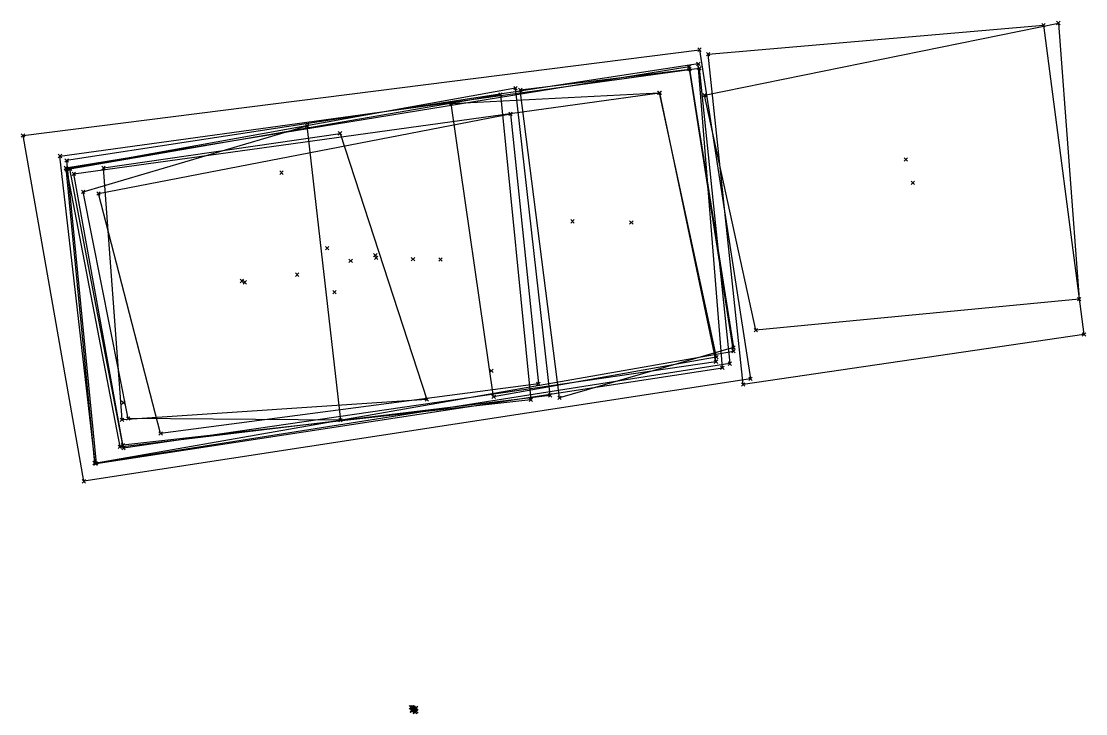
# Model space of a CAD drawing. Header units: metres. Extents: x 2344 to 2406, y 21857 to 22000.
# Drawn here: x 2344.25 to 2350.43, y 21916.09 to 21920.11 of the extents above; entities that cross this region are included whole.
import ezdxf

# ---------------------------------------------------------------- set-up
doc = ezdxf.new("R2010")
doc.units = ezdxf.units.M
doc.header["$MEASUREMENT"] = 0
doc.header["$PDMODE"] = 3
doc.header["$PDSIZE"] = 0.01
for name, color, linetype in [('TR LL BB 600', 6, 'Continuous'), ('TR LL BB 601', 6, 'Continuous'), ('TR LL BB 602', 6, 'Continuous'), ('TR LL BB 603', 6, 'Continuous'), ('TR LL BB 605', 6, 'Continuous'), ('TR LL BB 606', 6, 'Continuous'), ('TR LL BB 607', 6, 'Continuous'), ('TR LL BB 608', 6, 'Continuous'), ('TR LL BB 609', 6, 'Continuous'), ('TR LL DATUM', 6, 'Continuous'), ('TR LL FIND 600', 6, 'Continuous'), ('TR LL FIND 601', 6, 'Continuous'), ('TR LL TB 605', 6, 'Continuous'), ('TR LL TB 606', 6, 'Continuous'), ('TR LL TB 608', 6, 'Continuous'), ('TR LL TB 609', 6, 'Continuous'), ('TR LL TB 611', 6, 'Continuous')]:
    doc.layers.add(name, color=color, linetype=linetype)
doc.layers.get('0').off()

# ---------------------------------------------------------------- blocks, each defined once
blk = doc.blocks.new('POINTNAMEBLOCK')
blk.add_point((0, 0))
at = {"flags": 1}
for tag, p, height in [('POINT_NUMBER', (0, 0), 5), ('ELEVATION', (0, -0.02), 0.01), ('DESCRIPTION', (0, -0.04), 0.01)]:
    blk.add_attdef(tag, p, '', height=height, dxfattribs=at)

msp = doc.modelspace()

# ---------------------------------------------------------------- linework, layer by layer
at = {"layer": 'TR LL BB 600', "linetype": 'Continuous', "elevation": 1181.3982}
msp.add_lwpolyline([(2348.4804, 21918.0362), (2344.6091, 21917.4408), (2344.2556, 21919.4485), (2348.184, 21919.9472)], close=True, dxfattribs=at)
at = {"layer": 'TR LL BB 601', "linetype": 'Continuous', "elevation": 1181.5805}
msp.add_lwpolyline([(2344.6748, 21917.545), (2344.4701, 21919.3298), (2348.1832, 21919.8397), (2348.361, 21918.124)], close=True, dxfattribs=at)
at = {"layer": 'TR LL BB 602', "linetype": 'Continuous', "elevation": 1181.5781}
msp.add_lwpolyline([(2344.6796, 21917.5444), (2348.3172, 21918.1002), (2348.1776, 21919.865), (2344.5089, 21919.3044)], close=True, dxfattribs=at)
at = {"layer": 'TR LL BB 603', "linetype": 'Continuous', "elevation": 1181.5736}
msp.add_lwpolyline([(2344.6715, 21917.5468), (2348.3816, 21918.1966), (2348.1242, 21919.8472), (2344.5046, 21919.2602)], close=True, dxfattribs=at)
at = {"layer": 'TR LL BB 605', "linetype": 'Continuous', "elevation": 1181.0739}
msp.add_lwpolyline([(2347.2055, 21917.914), (2344.8354, 21917.6499), (2344.5283, 21919.2549), (2347.0291, 21919.687)], close=True, dxfattribs=at)
at = {"layer": 'TR LL BB 606', "linetype": 'Continuous', "elevation": 1181.0439}
msp.add_lwpolyline([(2346.9889, 21917.9314), (2346.7423, 21919.6344), (2347.9511, 21919.6968), (2348.282, 21918.1617)], close=True, dxfattribs=at)
at = {"layer": 'TR LL BB 607', "linetype": 'Continuous', "elevation": 1181.028}
msp.add_lwpolyline([(2347.2485, 21918.0069), (2345.055, 21917.7188), (2344.6936, 21919.1125), (2347.0862, 21919.5745)], close=True, dxfattribs=at)
at = {"layer": 'TR LL BB 608', "linetype": 'Continuous', "elevation": 1180.9562}
msp.add_lwpolyline([(2344.8305, 21917.7983), (2344.7234, 21919.2603), (2346.0967, 21919.4614), (2346.6007, 21917.916)], close=True, dxfattribs=at)
at = {"layer": 'TR LL BB 609', "linetype": 'Continuous', "elevation": 1181.0517}
msp.add_lwpolyline([(2348.5114, 21918.3191), (2348.2132, 21919.6834), (2350.2687, 21920.1023), (2350.3893, 21918.4979)], close=True, dxfattribs=at)
at = {"layer": 'TR LL TB 605', "linetype": 'Continuous', "elevation": 1181.1102}
msp.add_lwpolyline([(2344.8174, 21917.6408), (2347.3175, 21917.94), (2347.1163, 21919.7244), (2344.5085, 21919.2526)], close=True, dxfattribs=at)
at = {"layer": 'TR LL TB 606', "linetype": 'Continuous', "elevation": 1181.1312}
msp.add_lwpolyline([(2347.3719, 21917.9251), (2347.1437, 21919.7135), (2348.1267, 21919.8339), (2348.3825, 21918.2172)], close=True, dxfattribs=at)
at = {"layer": 'TR LL TB 608', "linetype": 'Continuous', "elevation": 1181.0311}
msp.add_lwpolyline([(2344.8388, 21917.6332), (2344.5501, 21919.2259), (2347.953, 21919.6965), (2348.2803, 21918.1352)], close=True, dxfattribs=at)
at = {"layer": 'TR LL TB 609', "linetype": 'Continuous', "elevation": 1181.388}
msp.add_lwpolyline([(2348.4384, 21918.0024), (2348.2352, 21919.9211), (2350.1823, 21920.0902), (2350.4175, 21918.293)], close=True, dxfattribs=at)
at = {"layer": 'TR LL TB 611', "linetype": 'Continuous', "elevation": 1180.9722}
msp.add_lwpolyline([(2346.099, 21917.7952), (2344.8659, 21917.8048), (2344.6048, 21919.1218), (2345.9049, 21919.506)], close=True, dxfattribs=at)

# ---------------------------------------------------------------- block references
at = {"layer": 'TR LL BB 600'}
for p in [(2348.184, 21919.9472, 1181.2602), (2344.2556, 21919.4485, 1181.5798), (2346.5204, 21918.7312, 1181.3794), (2348.4804, 21918.0362, 1181.3982), (2344.6091, 21917.4408, 1181.7062)]:
    msp.add_blockref('POINTNAMEBLOCK', p, dxfattribs=at)
at = {"layer": 'TR LL BB 601'}
for p in [(2348.1832, 21919.8397, 1181.2026), (2344.4701, 21919.3298, 1181.3747), (2346.3019, 21918.7535, 1181.3071), (2348.361, 21918.124, 1181.2996), (2344.6748, 21917.545, 1181.5805)]:
    msp.add_blockref('POINTNAMEBLOCK', p, dxfattribs=at)
at = {"layer": 'TR LL BB 602'}
for p in [(2348.1776, 21919.865, 1181.1818), (2344.5089, 21919.3044, 1181.2094), (2346.6805, 21918.7293, 1181.2363), (2348.3172, 21918.1002, 1181.2433), (2344.6796, 21917.5444, 1181.5781)]:
    msp.add_blockref('POINTNAMEBLOCK', p, dxfattribs=at)
at = {"layer": 'TR LL BB 603'}
for p in [(2348.1242, 21919.8472, 1181.1189), (2344.5046, 21919.2602, 1181.0283), (2346.3061, 21918.7385, 1181.1014), (2348.3816, 21918.1966, 1181.1636), (2344.6715, 21917.5468, 1181.5736)]:
    msp.add_blockref('POINTNAMEBLOCK', p, dxfattribs=at)
at = {"layer": 'TR LL BB 605'}
for p in [(2347.0291, 21919.687, 1181.0525), (2344.5283, 21919.2549, 1181.0069), (2345.7572, 21919.2329, 1181.0214), (2346.0216, 21918.7949, 1181.049), (2347.2055, 21917.914, 1181.0739), (2344.8354, 21917.6499, 1181.0631)]:
    msp.add_blockref('POINTNAMEBLOCK', p, dxfattribs=at)
at = {"layer": 'TR LL BB 606'}
for p in [(2347.9511, 21919.6968, 1181.006), (2346.7423, 21919.6344, 1181.0163), (2347.447, 21918.9502, 1181.0115), (2348.282, 21918.1617, 1181.0239), (2346.9889, 21917.9314, 1181.0439)]:
    msp.add_blockref('POINTNAMEBLOCK', p, dxfattribs=at)
at = {"layer": 'TR LL BB 607'}
for p in [(2347.0862, 21919.5745, 1181.024), (2344.6936, 21919.1125, 1180.944), (2346.0652, 21918.5391, 1181.0187), (2347.2485, 21918.0069, 1181.028), (2345.055, 21917.7188, 1180.9417)]:
    msp.add_blockref('POINTNAMEBLOCK', p, dxfattribs=at)
at = {"layer": 'TR LL BB 608'}
for p in [(2346.0967, 21919.4614, 1180.9328), (2344.7234, 21919.2603, 1180.9361), (2345.5436, 21918.5963, 1180.9276), (2346.6007, 21917.916, 1180.9239), (2344.8305, 21917.7983, 1180.9562)]:
    msp.add_blockref('POINTNAMEBLOCK', p, dxfattribs=at)
at = {"layer": 'TR LL BB 609'}
for p in [(2350.2687, 21920.1023, 1180.9929), (2348.2132, 21919.6834, 1181.0095), (2349.4231, 21919.1741, 1181.0191), (2350.3893, 21918.4979, 1181.1344), (2348.5114, 21918.3191, 1181.0517)]:
    msp.add_blockref('POINTNAMEBLOCK', p, dxfattribs=at)
at = {"layer": 'TR LL DATUM'}
for p in [(2346.5079, 21916.128, 1182.4817), (2346.5136, 21916.1086, 1182.4774), (2346.5138, 21916.1111, 1182.4751), (2346.5145, 21916.1122, 1182.4726), (2346.5162, 21916.1286, 1182.4783), (2346.5162, 21916.1078, 1182.4788), (2346.5174, 21916.1155, 1182.475), (2346.5175, 21916.1294, 1182.4748), (2346.518, 21916.1121, 1182.4738), (2346.5185, 21916.1258, 1182.4783), (2346.5194, 21916.1248, 1182.4754), (2346.5211, 21916.1267, 1182.4786), (2346.523, 21916.1246, 1182.4813), (2346.5237, 21916.1178, 1182.4769), (2346.5247, 21916.1247, 1182.4786), (2346.5269, 21916.1093, 1182.476), (2346.5299, 21916.1159, 1182.4796), (2346.5301, 21916.1151, 1182.4806), (2346.5311, 21916.1134, 1182.4818), (2346.5314, 21916.1015, 1182.4759), (2346.5321, 21916.12, 1182.4767), (2346.5323, 21916.101, 1182.4763), (2346.5353, 21916.1167, 1182.4819), (2346.5378, 21916.1239, 1182.4781), (2346.5399, 21916.1047, 1182.476)]:
    msp.add_blockref('POINTNAMEBLOCK', p, dxfattribs=at)
at = {"layer": 'TR LL FIND 600'}
msp.add_blockref('POINTNAMEBLOCK', (2346.9756, 21918.0817, 1181.0626), dxfattribs=at)
at = {"layer": 'TR LL FIND 601'}
msp.add_blockref('POINTNAMEBLOCK', (2344.8381, 21917.8975, 1181.028), dxfattribs=at)
at = {"layer": 'TR LL TB 605'}
for p in [(2347.1163, 21919.7244, 1181.0894), (2344.5085, 21919.2526, 1181.0287), (2345.8476, 21918.6406, 1181.0864), (2347.3175, 21917.94, 1181.1261), (2344.8174, 21917.6408, 1181.1102)]:
    msp.add_blockref('POINTNAMEBLOCK', p, dxfattribs=at)
at = {"layer": 'TR LL TB 606'}
for p in [(2348.1267, 21919.8339, 1181.1158), (2347.1437, 21919.7135, 1181.0849), (2347.7884, 21918.9434, 1181.089), (2348.3825, 21918.2172, 1181.1581), (2347.3719, 21917.9251, 1181.1312)]:
    msp.add_blockref('POINTNAMEBLOCK', p, dxfattribs=at)
at = {"layer": 'TR LL TB 608'}
for p in [(2347.953, 21919.6965, 1181.0062), (2344.5501, 21919.2259, 1180.9544), (2346.1588, 21918.7213, 1181.0334), (2348.2803, 21918.1352, 1181.0222), (2344.8388, 21917.6332, 1181.0311)]:
    msp.add_blockref('POINTNAMEBLOCK', p, dxfattribs=at)
at = {"layer": 'TR LL TB 609'}
for p in [(2350.1823, 21920.0902, 1181.0177), (2348.2352, 21919.9211, 1181.2399), (2349.3828, 21919.3095, 1181.0286), (2350.4175, 21918.293, 1181.289), (2348.4384, 21918.0024, 1181.388)]:
    msp.add_blockref('POINTNAMEBLOCK', p, dxfattribs=at)
at = {"layer": 'TR LL TB 611'}
for p in [(2345.9049, 21919.506, 1180.9626), (2344.6048, 21919.1218, 1180.8889), (2345.5264, 21918.604, 1180.9361), (2344.8659, 21917.8048, 1180.955), (2346.099, 21917.7952, 1180.9722)]:
    msp.add_blockref('POINTNAMEBLOCK', p, dxfattribs=at)

doc.saveas('drawing.dxf')
